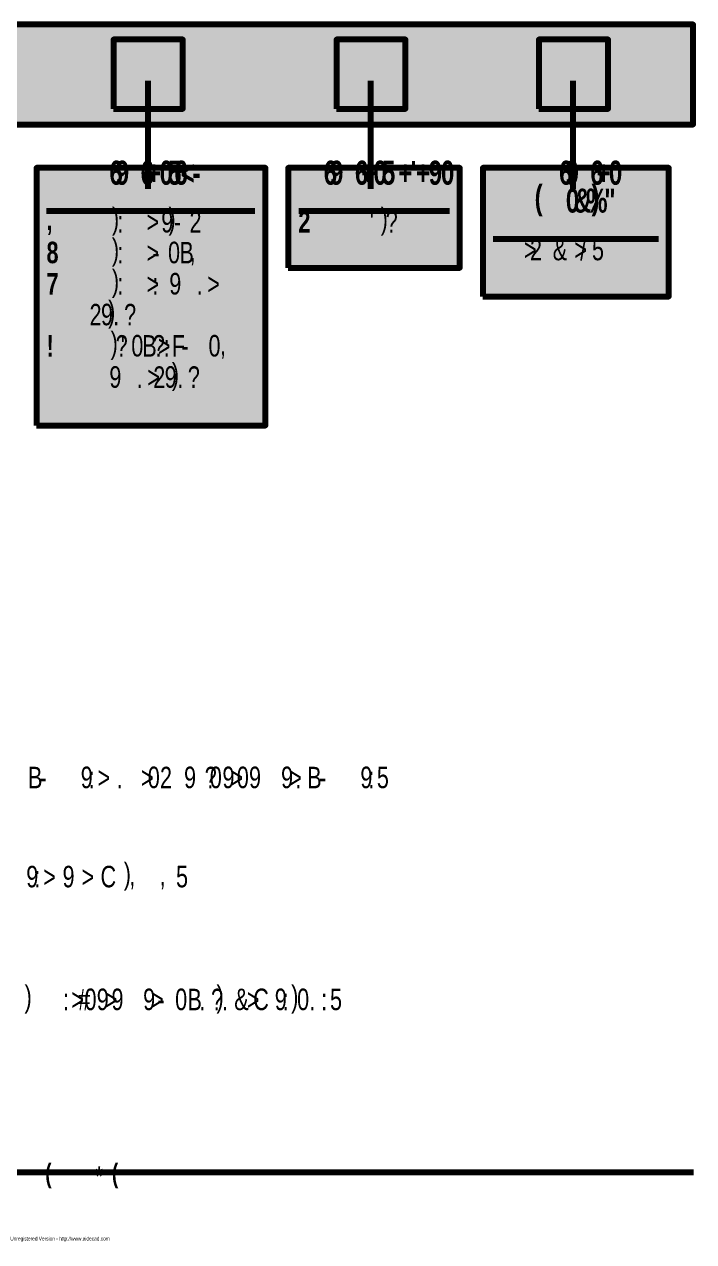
# Model space of a CAD drawing. Header units: inches. Extents: x 19 to 378, y -1 to 556.
# Drawn here: x 201.7 to 378, y -0.7 to 319.9 of the extents above; entities that cross this region are included whole.
import ezdxf

# ---------------------------------------------------------------- set-up
doc = ezdxf.new("R2010")
doc.units = ezdxf.units.IN
for name, color, linetype, lineweight in [('H', 7, 'CONTINUOUS', 100), ('P', 250, 'CONTINUOUS', 100), ('Text', 250, 'CONTINUOUS', 100)]:
    doc.layers.add(name, color=color, linetype=linetype, lineweight=lineweight)
doc.styles.get("Standard").update_dxf_attribs({"font": 'txt', "width": 0.75})

msp = doc.modelspace()

# ---------------------------------------------------------------- hatches: boundary and pattern name
at = {"layer": 'H', "linetype": 'CONTINUOUS'}
for color, points in [(0, [(19, 293.56), (377.89, 293.56), (377.89, 319.89), (19, 319.89)]), (7, [(225.22, 297.67), (243.44, 297.67), (243.44, 315.89), (225.22, 315.89)]), (7, [(283.89, 297.67), (302.11, 297.67), (302.11, 315.89), (283.89, 315.89)]), (7, [(337.22, 297.67), (355.44, 297.67), (355.44, 315.89), (337.22, 315.89)]), (7, [(204.89, 214.22), (265.22, 214.22), (265.22, 282.11), (204.89, 282.11)]), (7, [(271.22, 255.78), (316.44, 255.78), (316.44, 282.11), (271.22, 282.11)]), (7, [(322.44, 248.22), (371.44, 248.22), (371.44, 282.11), (322.44, 282.11)])]:
    msp.add_hatch(color=color, dxfattribs=at).paths.add_polyline_path(points)

# ---------------------------------------------------------------- linework, layer by layer
at = {"layer": 'P', "color": 0, "linetype": 'CONTINUOUS'}
for points in [[(19, 293.56), (377.89, 293.56), (377.89, 319.89), (19, 319.89), (19, 293.56)], [(225.22, 297.67), (243.44, 297.67), (243.44, 315.89), (225.22, 315.89), (225.22, 297.67)], [(283.89, 297.67), (302.11, 297.67), (302.11, 315.89), (283.89, 315.89), (283.89, 297.67)], [(337.22, 297.67), (355.44, 297.67), (355.44, 315.89), (337.22, 315.89), (337.22, 297.67)], [(234.22, 305), (234.22, 276.56)], [(292.89, 305), (292.89, 276.56)], [(346.22, 305), (346.22, 276.56)], [(204.89, 214.22), (265.22, 214.22), (265.22, 282.11), (204.89, 282.11), (204.89, 214.22)], [(271.22, 255.78), (316.44, 255.78), (316.44, 282.11), (271.22, 282.11), (271.22, 255.78)], [(322.44, 248.22), (371.44, 248.22), (371.44, 282.11), (322.44, 282.11), (322.44, 248.22)], [(207.56, 270.78), (262.44, 270.78)], [(274, 270.78), (313.67, 270.78)], [(325.22, 263.44), (368.78, 263.44)], [(18.89, 17.67), (378, 17.67)]]:
    msp.add_lwpolyline(points, dxfattribs=at)

# ---------------------------------------------------------------- texts
at = {"layer": 'Text', "color": 0, "linetype": 'CONTINUOUS', "attachment_point": 4}
for s, insert, char_height, width in [('{\\fFutura|b1|i0|c1|p15;6}', (224.11, 280.78), 6.3333, 6.6667), ('{\\fFutura|b1|i0|c1|p15;9}', (225.78, 280.78), 6.3333, 6.6667), ('{\\fFutura|b1|i0|c1|p15;6}', (232.33, 280.78), 6.3333, 6.6667), ('{\\fFutura|b1|i0|c1|p15;+}', (234, 280.78), 6.3333, 6.6667), ('{\\fFutura|b1|i0|c1|p15;0}', (237.33, 280.78), 6.3333, 6.6667), ('{\\fFutura|b1|i0|c1|p15;5}', (239.56, 280.78), 6.3333, 6.6667), ('{\\fFutura|b1|i0|c1|p15;6}', (241.22, 280.78), 6.3333, 6.6667), ('{\\fFutura|b1|i0|c1|p15;<}', (242.89, 280.78), 6.3333, 6.6667), ('{\\fFutura|b1|i0|c1|p15;6}', (280.56, 280.78), 6.3333, 6.6667), ('{\\fFutura|b1|i0|c1|p15;9}', (282.22, 280.78), 6.3333, 6.6667), ('{\\fFutura|b1|i0|c1|p15;6}', (288.78, 280.78), 6.3333, 6.6667), ('{\\fFutura|b1|i0|c1|p15;+}', (290.44, 280.78), 6.3333, 6.6667), ('{\\fFutura|b1|i0|c1|p15;0}', (293.67, 280.78), 6.3333, 6.6667), ('{\\fFutura|b1|i0|c1|p15;5}', (295.89, 280.78), 6.3333, 6.6667), ('{\\fFutura|b1|i0|c1|p15;+}', (300.22, 280.78), 6.3333, 6.6667), ("{\\fFutura|b1|i0|c1|p15;'}", (303.44, 280.78), 6.3333, 6.6667), ('{\\fFutura|b1|i0|c1|p15;+}', (304.89, 280.78), 6.3333, 6.6667), ('{\\fFutura|b1|i0|c1|p15;9}', (308.22, 280.78), 6.3333, 6.6667), ('{\\fFutura|b1|i0|c1|p15;0}', (311.44, 280.78), 6.3333, 6.6667), ('{\\fFutura|b1|i0|c1|p15;6}', (342.56, 280.78), 6.3333, 6.6667), ('{\\fFutura|b1|i0|c1|p15;9}', (344.22, 280.78), 6.3333, 6.6667), ('{\\fFutura|b1|i0|c1|p15;6}', (350.78, 280.78), 6.3333, 6.6667), ('{\\fFutura|b1|i0|c1|p15;+}', (352.44, 280.78), 6.3333, 6.6667), ('{\\fFutura|b1|i0|c1|p15;0}', (355.67, 280.78), 6.3333, 6.6667), ('{\\fFutura|b1|i0|c1|p15;}', (217.56, 280.78), 6.3333, 6.6667), ('{\\fFutura|b1|i0|c1|p15;}', (221.56, 280.78), 6.3333, 6.6667), ('{\\fFutura|b1|i0|c1|p15;}', (229, 280.78), 6.3333, 6.6667), ('{\\fFutura|b1|i0|c1|p15;-}', (246, 280.78), 6.3333, 6.6667), ('{\\fFutura|b1|i0|c1|p15;}', (249.33, 280.78), 6.3333, 6.6667), ('{\\fFutura|b1|i0|c1|p15;}', (274, 280.78), 6.3333, 6.6667), ('{\\fFutura|b1|i0|c1|p15;}', (278, 280.78), 6.3333, 6.6667), ('{\\fFutura|b1|i0|c1|p15;}', (285.44, 280.78), 6.3333, 6.6667), ('{\\fFutura|b1|i0|c1|p15;}', (297.67, 280.78), 6.3333, 6.6667), ('{\\fFutura|b1|i0|c1|p15;}', (336, 280.78), 6.3333, 6.6667), ('{\\fFutura|b1|i0|c1|p15;}', (340, 280.78), 6.3333, 6.6667), ('{\\fFutura|b1|i0|c1|p15;}', (347.33, 280.78), 6.3333, 6.6667), ('{\\fFutura|b1|i0|c1|p15;(}', (336.11, 273.44), 6.3333, 6.6667), ('{\\fFutura|b1|i0|c1|p15;0}', (344.33, 273.44), 6.3333, 6.6667), ('{\\fFutura|b1|i0|c1|p15;&}', (346.44, 273.44), 6.3333, 6.6667), ('{\\fFutura|b1|i0|c1|p15;%}', (349.67, 273.44), 6.3333, 6.6667), ('{\\fFutura|b1|i0|c1|p15;)}', (351.11, 273.44), 6.3333, 6.6667), ('{\\fFutura|b1|i0|c1|p15;"}', (354.44, 273.44), 6.3333, 6.6667), ('{\\fFutura|b1|i0|c1|p15;}', (340.89, 273.44), 6.3333, 6.6667), ('{\\fFutura|b0|i0|c1|p15;)}', (224.78, 267.89), 5.6667, 6), ('{\\fFutura|b0|i0|c1|p15;:}', (226.22, 267.89), 5.6667, 6), ('{\\fFutura|b0|i0|c1|p15;>}', (233.89, 267.89), 5.6667, 6), ('{\\fFutura|b0|i0|c1|p15;9}', (237.78, 267.89), 5.6667, 6), ('{\\fFutura|b0|i0|c1|p15;)}', (239.67, 267.89), 5.6667, 6), ('{\\fFutura|b0|i0|c1|p15;2}', (245.22, 267.89), 5.6667, 6), ('{\\fFutura|b1|i0|c1|p15;2}', (273.89, 267.89), 5.6667, 6), ("{\\fFutura|b0|i0|c1|p15;'}", (292.67, 267.89), 5.6667, 6), ('{\\fFutura|b0|i0|c1|p15;)}', (295.56, 267.89), 5.6667, 6), ('{\\fFutura|b0|i0|c1|p15;?}', (296.89, 267.89), 5.6667, 6), ('{\\fFutura|b1|i0|c1|p15;,}', (207.56, 267.89), 5.6667, 6), ('{\\fFutura|b0|i0|c1|p15;}', (218.89, 267.89), 5.6667, 6), ('{\\fFutura|b0|i0|c1|p15;}', (221.78, 267.89), 5.6667, 6), ('{\\fFutura|b0|i0|c1|p15; }', (228.22, 267.89), 5.6667, 6), ('{\\fFutura|b0|i0|c1|p15;}', (230.89, 267.89), 5.6667, 6), ('{\\fFutura|b0|i0|c1|p15;}', (235.44, 267.89), 5.6667, 6), ('{\\fFutura|b0|i0|c1|p15;-}', (241.11, 267.89), 5.6667, 6), ('{\\fFutura|b0|i0|c1|p15; }', (248.22, 267.89), 5.6667, 6), ('{\\fFutura|b0|i0|c1|p15;}', (250.89, 267.89), 5.6667, 6), ('{\\fFutura|b0|i0|c1|p15;}', (287.11, 267.89), 5.6667, 6), ('{\\fFutura|b0|i0|c1|p15; }', (298.22, 267.89), 5.6667, 6), ('{\\fFutura|b0|i0|c1|p15;)}', (224.78, 259.78), 5.6667, 6), ('{\\fFutura|b0|i0|c1|p15;2}', (334.89, 260.56), 5.6667, 6), ('{\\fFutura|b0|i0|c1|p15;&}', (340.89, 260.56), 5.6667, 6), ('{\\fFutura|b0|i0|c1|p15;/}', (348.11, 260.56), 5.6667, 6), ('{\\fFutura|b0|i0|c1|p15;5}', (351.22, 260.56), 5.6667, 6), ('{\\fFutura|b1|i0|c1|p15;8}', (207.56, 259.78), 5.6667, 6), ('{\\fFutura|b0|i0|c1|p15;}', (218.89, 259.78), 5.6667, 6), ('{\\fFutura|b0|i0|c1|p15;}', (221.78, 259.78), 5.6667, 6), ('{\\fFutura|b0|i0|c1|p15;:}', (226.22, 259.78), 5.6667, 6), ('{\\fFutura|b0|i0|c1|p15; }', (228.22, 259.78), 5.6667, 6), ('{\\fFutura|b0|i0|c1|p15;}', (230.89, 259.78), 5.6667, 6), ('{\\fFutura|b0|i0|c1|p15;>}', (233.89, 259.78), 5.6667, 6), ('{\\fFutura|b0|i0|c1|p15;0}', (239.56, 259.78), 5.6667, 6), ('{\\fFutura|b0|i0|c1|p15;B}', (242.56, 259.78), 5.6667, 6), ('{\\fFutura|b0|i0|c1|p15;}', (246.44, 259.78), 5.6667, 6), ('{\\fFutura|b0|i0|c1|p15; }', (249.44, 259.78), 5.6667, 6), ('{\\fFutura|b0|i0|c1|p15;}', (252.11, 259.78), 5.6667, 6), ('{\\fFutura|b0|i0|c1|p15;}', (325.11, 260.56), 5.6667, 6), ('{\\fFutura|b0|i0|c1|p15; }', (328.11, 260.56), 5.6667, 6), ('{\\fFutura|b0|i0|c1|p15; }', (330.67, 260.56), 5.6667, 6), ('{\\fFutura|b0|i0|c1|p15;>}', (333.33, 260.56), 5.6667, 6), ('{\\fFutura|b0|i0|c1|p15;}', (337.89, 260.56), 5.6667, 6), ('{\\fFutura|b0|i0|c1|p15; }', (343.89, 260.56), 5.6667, 6), ('{\\fFutura|b0|i0|c1|p15;>}', (346.56, 260.56), 5.6667, 6), ('{\\fFutura|b0|i0|c1|p15;-}', (235.44, 259.78), 5.6667, 6), ('{\\fFutura|b0|i0|c1|p15;,}', (245.22, 259.78), 5.6667, 6), ('{\\fFutura|b1|i0|c1|p15;7}', (207.56, 251.56), 5.6667, 6), ('{\\fFutura|b0|i0|c1|p15;)}', (224.78, 251.56), 5.6667, 6), ('{\\fFutura|b0|i0|c1|p15;>}', (233.89, 251.56), 5.6667, 6), ('{\\fFutura|b0|i0|c1|p15;9}', (239.89, 251.56), 5.6667, 6), ('{\\fFutura|b0|i0|c1|p15;>}', (249.89, 251.56), 5.6667, 6), ('{\\fFutura|b0|i0|c1|p15;}', (218.89, 251.56), 5.6667, 6), ('{\\fFutura|b0|i0|c1|p15;}', (221.78, 251.56), 5.6667, 6), ('{\\fFutura|b0|i0|c1|p15;:}', (226.22, 251.56), 5.6667, 6), ('{\\fFutura|b0|i0|c1|p15; }', (228.22, 251.56), 5.6667, 6), ('{\\fFutura|b0|i0|c1|p15;}', (230.89, 251.56), 5.6667, 6), ('{\\fFutura|b0|i0|c1|p15;:}', (235.44, 251.56), 5.6667, 6), ('{\\fFutura|b0|i0|c1|p15;}', (237.56, 251.56), 5.6667, 6), ('{\\fFutura|b0|i0|c1|p15; }', (241.78, 251.56), 5.6667, 6), ('{\\fFutura|b0|i0|c1|p15; }', (244.44, 251.56), 5.6667, 6), ('{\\fFutura|b0|i0|c1|p15;)}', (223.78, 243.44), 5.6667, 6), ('{\\fFutura|b0|i0|c1|p15;.}', (247.11, 251.56), 5.6667, 6), ('{\\fFutura|b0|i0|c1|p15;2}', (218.89, 243.44), 5.6667, 6), ('{\\fFutura|b0|i0|c1|p15;9}', (221.89, 243.44), 5.6667, 6), ('{\\fFutura|b0|i0|c1|p15;?}', (228, 243.44), 5.6667, 6), ('{\\fFutura|b0|i0|c1|p15;.}', (225.11, 243.44), 5.6667, 6), ('{\\fFutura|b0|i0|c1|p15; }', (229.22, 243.44), 5.6667, 6), ('{\\fFutura|b0|i0|c1|p15;}', (231.89, 243.44), 5.6667, 6), ('{\\fFutura|b1|i0|c1|p15;!}', (207.56, 235.22), 5.6667, 6), ('{\\fFutura|b0|i0|c1|p15;)}', (224.44, 235.22), 5.6667, 6), ('{\\fFutura|b0|i0|c1|p15;?}', (225.78, 235.22), 5.6667, 6), ("{\\fFutura|b0|i0|c1|p15;'}", (227.11, 235.22), 5.6667, 6), ('{\\fFutura|b0|i0|c1|p15;0}', (229.89, 235.22), 5.6667, 6), ('{\\fFutura|b0|i0|c1|p15;B}', (232.78, 235.22), 5.6667, 6), ('{\\fFutura|b0|i0|c1|p15;?}', (235.56, 235.22), 5.6667, 6), ('{\\fFutura|b0|i0|c1|p15;F}', (240.56, 235.22), 5.6667, 6), ('{\\fFutura|b0|i0|c1|p15;0}', (250.22, 235.22), 5.6667, 6), ('{\\fFutura|b0|i0|c1|p15;}', (218.89, 235.22), 5.6667, 6), ('{\\fFutura|b0|i0|c1|p15;>}', (236.89, 235.22), 5.6667, 6), ('{\\fFutura|b0|i0|c1|p15;:}', (238.44, 235.22), 5.6667, 6), ('{\\fFutura|b0|i0|c1|p15;-}', (243.11, 235.22), 5.6667, 6), ('{\\fFutura|b0|i0|c1|p15;}', (247.22, 235.22), 5.6667, 6), ('{\\fFutura|b0|i0|c1|p15;)}', (240.56, 227), 5.6667, 6), ('{\\fFutura|b0|i0|c1|p15;,}', (253.22, 235.22), 5.6667, 6), ('{\\fFutura|b0|i0|c1|p15;9}', (224.11, 227), 5.6667, 6), ('{\\fFutura|b0|i0|c1|p15;>}', (234.11, 227), 5.6667, 6), ('{\\fFutura|b0|i0|c1|p15;2}', (235.67, 227), 5.6667, 6), ('{\\fFutura|b0|i0|c1|p15;9}', (238.67, 227), 5.6667, 6), ('{\\fFutura|b0|i0|c1|p15;?}', (244.78, 227), 5.6667, 6), ('{\\fFutura|b1|i0|c1|p15; }', (207.56, 227), 5.6667, 6), ('{\\fFutura|b0|i0|c1|p15;}', (218.89, 227), 5.6667, 6), ('{\\fFutura|b0|i0|c1|p15;}', (221.78, 227), 5.6667, 6), ('{\\fFutura|b0|i0|c1|p15; }', (226, 227), 5.6667, 6), ('{\\fFutura|b0|i0|c1|p15; }', (228.67, 227), 5.6667, 6), ('{\\fFutura|b0|i0|c1|p15;.}', (231.33, 227), 5.6667, 6), ('{\\fFutura|b0|i0|c1|p15;.}', (242, 227), 5.6667, 6), ('{\\fFutura|b0|i0|c1|p15; }', (246.11, 227), 5.6667, 6), ('{\\fFutura|b0|i0|c1|p15;}', (248.67, 227), 5.6667, 6), ('{\\fFutura|b0|i0|c1|p15;B}', (202.67, 121.56), 5.6667, 6), ('{\\fFutura|b0|i0|c1|p15;9}', (216.56, 121.56), 5.6667, 6), ('{\\fFutura|b0|i0|c1|p15;:}', (218.67, 121.56), 5.6667, 6), ('{\\fFutura|b0|i0|c1|p15;>}', (221, 121.56), 5.6667, 6), ('{\\fFutura|b0|i0|c1|p15;>}', (232.44, 121.56), 5.6667, 6), ('{\\fFutura|b0|i0|c1|p15;0}', (234.22, 121.56), 5.6667, 6), ('{\\fFutura|b0|i0|c1|p15;2}', (237.44, 121.56), 5.6667, 6), ('{\\fFutura|b0|i0|c1|p15;9}', (243.78, 121.56), 5.6667, 6), ('{\\fFutura|b0|i0|c1|p15;?}', (249.22, 121.56), 5.6667, 6), ('{\\fFutura|b0|i0|c1|p15;0}', (250.56, 121.56), 5.6667, 6), ('{\\fFutura|b0|i0|c1|p15;9}', (253.89, 121.56), 5.6667, 6), ('{\\fFutura|b0|i0|c1|p15;>}', (256, 121.56), 5.6667, 6), ('{\\fFutura|b0|i0|c1|p15;0}', (257.67, 121.56), 5.6667, 6), ('{\\fFutura|b0|i0|c1|p15;9}', (260.89, 121.56), 5.6667, 6), ('{\\fFutura|b0|i0|c1|p15;9}', (269.33, 121.56), 5.6667, 6), ('{\\fFutura|b0|i0|c1|p15;>}', (271.44, 121.56), 5.6667, 6), ('{\\fFutura|b0|i0|c1|p15;B}', (276.22, 121.56), 5.6667, 6), ('{\\fFutura|b0|i0|c1|p15;9}', (290.22, 121.56), 5.6667, 6), ('{\\fFutura|b0|i0|c1|p15;:}', (292.33, 121.56), 5.6667, 6), ('{\\fFutura|b0|i0|c1|p15;5}', (294.56, 121.56), 5.6667, 6), ('{\\fFutura|b0|i0|c1|p15;-}', (205.67, 121.56), 5.6667, 6), ('{\\fFutura|b0|i0|c1|p15;}', (210.33, 121.56), 5.6667, 6), ('{\\fFutura|b0|i0|c1|p15; }', (213.67, 121.56), 5.6667, 6), ('{\\fFutura|b0|i0|c1|p15;}', (222.67, 121.56), 5.6667, 6), ('{\\fFutura|b0|i0|c1|p15;.}', (226, 121.56), 5.6667, 6), ('{\\fFutura|b0|i0|c1|p15;}', (229.11, 121.56), 5.6667, 6), ('{\\fFutura|b0|i0|c1|p15; }', (240.78, 121.56), 5.6667, 6), ('{\\fFutura|b0|i0|c1|p15;}', (245.89, 121.56), 5.6667, 6), ('{\\fFutura|b0|i0|c1|p15;}', (263, 121.56), 5.6667, 6), ('{\\fFutura|b0|i0|c1|p15; }', (266.33, 121.56), 5.6667, 6), ('{\\fFutura|b0|i0|c1|p15;.}', (273.11, 121.56), 5.6667, 6), ('{\\fFutura|b0|i0|c1|p15;-}', (279.33, 121.56), 5.6667, 6), ('{\\fFutura|b0|i0|c1|p15;}', (283.89, 121.56), 5.6667, 6), ('{\\fFutura|b0|i0|c1|p15; }', (287.22, 121.56), 5.6667, 6), ('{\\fFutura|b0|i0|c1|p15;)}', (227.89, 95.44), 5.6667, 6), ('{\\fFutura|b0|i0|c1|p15;9}', (202.22, 95.44), 5.6667, 6), ('{\\fFutura|b0|i0|c1|p15;:}', (204.33, 95.44), 5.6667, 6), ('{\\fFutura|b0|i0|c1|p15;>}', (206.67, 95.44), 5.6667, 6), ('{\\fFutura|b0|i0|c1|p15;9}', (211.78, 95.44), 5.6667, 6), ('{\\fFutura|b0|i0|c1|p15;>}', (216.78, 95.44), 5.6667, 6), ('{\\fFutura|b0|i0|c1|p15;C}', (221.78, 95.44), 5.6667, 6), ('{\\fFutura|b0|i0|c1|p15;5}', (241.67, 95.44), 5.6667, 6), ('{\\fFutura|b0|i0|c1|p15;}', (208.44, 95.44), 5.6667, 6), ('{\\fFutura|b0|i0|c1|p15; }', (213.89, 95.44), 5.6667, 6), ('{\\fFutura|b0|i0|c1|p15;}', (218.44, 95.44), 5.6667, 6), ('{\\fFutura|b0|i0|c1|p15;}', (224.56, 95.44), 5.6667, 6), ('{\\fFutura|b0|i0|c1|p15;,}', (229.33, 95.44), 5.6667, 6), ('{\\fFutura|b0|i0|c1|p15;}', (230.67, 95.44), 5.6667, 6), ('{\\fFutura|b0|i0|c1|p15;}', (234, 95.44), 5.6667, 6), ('{\\fFutura|b0|i0|c1|p15;,}', (237.33, 95.44), 5.6667, 6), ('{\\fFutura|b0|i0|c1|p15; }', (238.67, 95.44), 5.6667, 6), ('{\\fFutura|b0|i0|c1|p15;)}', (201.78, 63.11), 5.6667, 6), ('{\\fFutura|b0|i0|c1|p15;:}', (211.89, 63.11), 5.6667, 6), ('{\\fFutura|b0|i0|c1|p15;>}', (214.11, 63.11), 5.6667, 6), ('{\\fFutura|b0|i0|c1|p15;#}', (215.89, 63.11), 5.6667, 6), ('{\\fFutura|b0|i0|c1|p15;0}', (217.56, 63.11), 5.6667, 6), ('{\\fFutura|b0|i0|c1|p15;9}', (220.78, 63.11), 5.6667, 6), ('{\\fFutura|b0|i0|c1|p15;>}', (222.89, 63.11), 5.6667, 6), ('{\\fFutura|b0|i0|c1|p15;9}', (224.67, 63.11), 5.6667, 6), ('{\\fFutura|b0|i0|c1|p15;9}', (233, 63.11), 5.6667, 6), ('{\\fFutura|b0|i0|c1|p15;>}', (235.11, 63.11), 5.6667, 6), ('{\\fFutura|b0|i0|c1|p15;0}', (241.44, 63.11), 5.6667, 6), ('{\\fFutura|b0|i0|c1|p15;B}', (244.67, 63.11), 5.6667, 6), ('{\\fFutura|b0|i0|c1|p15;?}', (250.89, 63.11), 5.6667, 6), ('{\\fFutura|b0|i0|c1|p15;)}', (252.33, 63.11), 5.6667, 6), ('{\\fFutura|b0|i0|c1|p15;&}', (257, 63.11), 5.6667, 6), ('{\\fFutura|b0|i0|c1|p15;>}', (260.33, 63.11), 5.6667, 6), ('{\\fFutura|b0|i0|c1|p15;C}', (262, 63.11), 5.6667, 6), ('{\\fFutura|b0|i0|c1|p15;9}', (267.67, 63.11), 5.6667, 6), ('{\\fFutura|b0|i0|c1|p15;:}', (269.78, 63.11), 5.6667, 6), ('{\\fFutura|b0|i0|c1|p15;)}', (272, 63.11), 5.6667, 6), ('{\\fFutura|b0|i0|c1|p15;0}', (273.56, 63.11), 5.6667, 6), ('{\\fFutura|b0|i0|c1|p15;:}', (279.89, 63.11), 5.6667, 6), ('{\\fFutura|b0|i0|c1|p15;5}', (282.22, 63.11), 5.6667, 6), ('{\\fFutura|b0|i0|c1|p15; }', (203.33, 63.11), 5.6667, 6), ('{\\fFutura|b0|i0|c1|p15;}', (206.22, 63.11), 5.6667, 6), ('{\\fFutura|b0|i0|c1|p15; }', (208.89, 63.11), 5.6667, 6), ('{\\fFutura|b0|i0|c1|p15; }', (226.67, 63.11), 5.6667, 6), ('{\\fFutura|b0|i0|c1|p15;}', (229.67, 63.11), 5.6667, 6), ('{\\fFutura|b0|i0|c1|p15;-}', (236.78, 63.11), 5.6667, 6), ('{\\fFutura|b0|i0|c1|p15;.}', (247.78, 63.11), 5.6667, 6), ('{\\fFutura|b0|i0|c1|p15;.}', (253.78, 63.11), 5.6667, 6), ('{\\fFutura|b0|i0|c1|p15; }', (264.67, 63.11), 5.6667, 6), ('{\\fFutura|b0|i0|c1|p15;.}', (276.78, 63.11), 5.6667, 6), ('{\\fSquare721BT|b1|i0|c1|p15;(}', (207.22, 16.67), 5, 5.3333), ('{\\fSquare721BT|b1|i0|c1|p15;(}', (224.78, 16.67), 5, 5.3333), ('{\\fSquare721BT|b1|i0|c1|p15; }', (203.11, 16.67), 5, 5.3333), ('{\\fSquare721BT|b1|i0|c1|p15;}', (213.67, 16.67), 5, 5.3333), ('{\\fSquare721BT|b1|i0|c1|p15;}', (216.33, 16.67), 5, 5.3333), ('{\\fSquare721BT|b1|i0|c1|p15;*}', (220.44, 16.67), 5, 5.3333), ('{\\fSquare721BT|b1|i0|c1|p15;}', (355, 16.67), 5, 5.3333), ('{\\fSquare721BT|b1|i0|c1|p15;}', (360.67, 16.67), 5, 5.3333), ('{\\fSquare721BT|b1|i0|c1|p15;}', (365.89, 16.67), 5, 5.3333), ('{\\fSquare721BT|b1|i0|c1|p15;}', (370.89, 16.67), 5, 5.3333)]:
    msp.add_mtext(s, dxfattribs=dict(at, insert=insert, char_height=char_height, width=width))
at = {"layer": 'Text', "color": 240, "insert": (198, 0), "char_height": 1, "width": 99, "attachment_point": 4}
msp.add_mtext('Unregistered Version - http://www.aidecad.com', dxfattribs=at)

doc.saveas('drawing.dxf')
